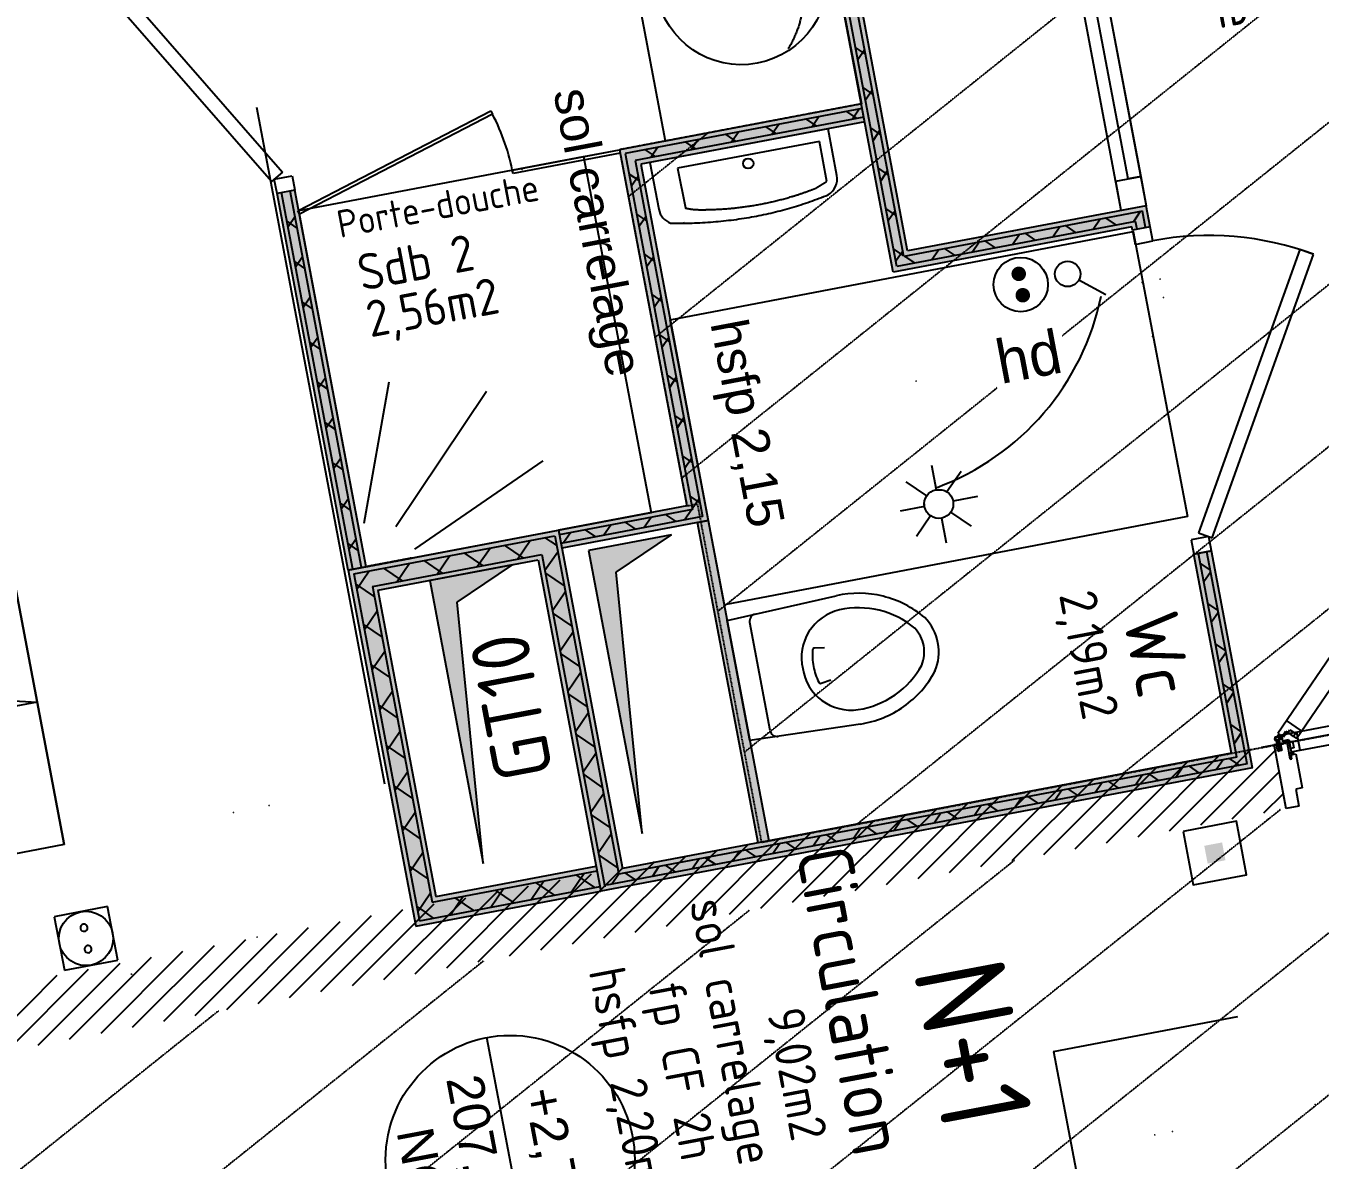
# Model space of a CAD drawing. Header units: centimetres. Extents: x 209280 to 319866, y -365283 to -277503.
# Drawn here: x 302836 to 306407, y -304371 to -301242 of the extents above; entities that cross this region are included whole.
import ezdxf

# ---------------------------------------------------------------- set-up
doc = ezdxf.new("R2010")
doc.units = ezdxf.units.CM
doc.linetypes.add('Style de ligne -1', pattern=[0.41664, 0.20828, -0.20836])
doc.layers.get('0').update_dxf_attribs({"color": 252})
for name, color, linetype, lineweight in [('0-PROJET-CLOISONS', 7, 'Continuous', 5), ('0-PROJET-DESSINS CRÉES', 7, 'Continuous', 9), ('0-PROJET-FAUX PLAFOND', 251, 'Style de ligne -1', 5), ('0-PROJET-Gaines', 7, 'Continuous', 13), ('0-PROJET-MENUISERIES INT', 7, 'Continuous', 5), ('0-PROJET-MUR BETON', 7, 'Continuous', 35), ('0-PROJET-NGF', 7, 'Continuous', 5), ('0-PROJET-SANITAIRES', 7, 'Continuous', 5), ('0-PROJET-TEXTE', 7, 'Continuous', 5), ('0-PROJET-TEXTE GAINES', 7, 'Continuous', 5), ('0-PROJET-TRAIT DE COUPE', 7, 'Continuous', 5), ('prlm-ELEC-CFO', 1, 'Continuous', 25)]:
    doc.layers.add(name, color=color, linetype=linetype, lineweight=lineweight)
doc.styles.add('Arial', font='arial.ttf')
doc.styles.add('Helvetica', font='arial.ttf')
doc.styles.add('prlm-elec-cfo', font='comic.ttf', dxfattribs={"height": 12})
doc.styles.get("Standard").update_dxf_attribs({"font": 'isocp.shx', "height": 100})

# ---------------------------------------------------------------- blocks, each defined once
blk = doc.blocks.new('xi.SA')
at = {"layer": 'prlm-ELEC-CFO', "color": 0}
blk.add_lwpolyline([(0.2, -1.28), (5.5, 5.28)], dxfattribs=at)
blk.add_circle((-2, -4), 3.5, dxfattribs=at)
blk = doc.blocks.new('xi.SPOT')
at = {"color": 0, "lineweight": 5}
blk.add_wipeout([(-4, 0), (-2.83, -2.83), (0, -4), (2.83, -2.83), (4, 0), (2.83, 2.83), (0, 4), (-2.83, 2.83)], dxfattribs=at).dxf.layer = 'prlm-ELEC-CFO'
at = {"layer": 'prlm-ELEC-CFO', "color": 0, "linetype": 'ByBlock', "lineweight": -2, "flags": 128}
for points in [[(0, 10.88), (0, 4)], [(-7.69, 7.69), (-2.83, 2.83)], [(7.69, 7.69), (2.83, 2.83)], [(-10.88, 0), (-4, 0)], [(4, 0), (10.88, 0)], [(-2.83, -2.83), (-7.69, -7.69)], [(2.83, -2.83), (7.69, -7.69)], [(0, -4), (0, -10.88)]]:
    blk.add_lwpolyline(points, dxfattribs=at)
at = {"layer": 'prlm-ELEC-CFO', "color": 0, "linetype": 'ByBlock', "lineweight": -2}
blk.add_circle((0, 0), 4, dxfattribs=at)
blk = doc.blocks.new('xi.PC')
at = {"color": 0, "lineweight": 5}
blk.add_wipeout([(-7.5, -7.5), (7.5, -7.5), (7.5, 7.5), (-7.5, 7.5)], dxfattribs=at).dxf.layer = 'prlm-ELEC-CFO'
at = {"layer": 'prlm-ELEC-CFO', "color": 0, "linetype": 'ByBlock', "lineweight": 5, "const_width": 2}
for points in [[(-4, 0, 1), (-2, 0, 1)], [(2, 0, 1), (4, 0, 1)]]:
    blk.add_lwpolyline(points, format="xyb", close=True, dxfattribs=at)
at = {"layer": 'prlm-ELEC-CFO', "color": 0, "linetype": 'ByBlock', "lineweight": -2}
blk.add_circle((0, 0), 7.5, dxfattribs=at)
blk = doc.blocks.new('xi.BSO')
at = {"layer": 'prlm-ELEC-CFO', "lineweight": 5}
blk.add_hatch(color=0, dxfattribs=at).paths.add_polyline_path([(-2.5, -2.5), (2.5, -2.5), (2.5, 2.5), (-2.5, 2.5)])
at = {"layer": 'prlm-ELEC-CFO', "color": 0, "flags": 128}
blk.add_lwpolyline([(-7.5, -7.5), (7.5, -7.5), (7.5, 7.5), (-7.5, 7.5)], close=True, dxfattribs=at)

msp = doc.modelspace()

# ---------------------------------------------------------------- hatches: boundary and pattern name
at = {"layer": '0-PROJET-DESSINS CRÉES', "lineweight": 25}
msp.add_hatch(color=256, dxfattribs=at).paths.add_polyline_path([(304856.561, -303495.899), (304689.097, -302611.616), (304718.573, -302606.034), (304886.037, -303490.317)])
at = {"layer": '0-PROJET-Gaines', "lineweight": 25}
for points in [[(304617.176, -302645.592), (304388.51, -302688.897), (304536.43, -303469.976), (304464.454, -302748.812)], [(304179.029, -302728.549), (303950.363, -302771.854), (304098.282, -303552.933), (304026.307, -302831.769)]]:
    msp.add_hatch(color=256, dxfattribs=at).paths.add_polyline_path(points)

# ---------------------------------------------------------------- linework, layer by layer
at = {"lineweight": 25}
for p, q in [((304205.432, -301637.864), (304205.422, -301637.815)), ((304205.432, -301637.864), (304205.441, -301637.913)), ((305451.074, -301828.346), (305451.065, -301828.297)), ((305558.779, -301807.949), (305558.788, -301807.999)), ((305568.082, -301857.076), (305568.073, -301857.027)), ((305460.378, -301877.473), (305460.387, -301877.522)), ((305916.436, -301949.7), (305916.485, -301949.691)), ((305965.59, -301940.391), (305965.541, -301940.4)), ((305975.197, -301991.122), (305975.246, -301991.112)), ((305944.623, -302098.537), (305944.573, -302098.546)), ((305292.71, -302221.995), (305292.661, -302222.004)), ((305292.71, -302221.995), (305292.759, -302221.986)), ((303705.731, -302368.36), (303705.682, -302368.369)), ((304619.114, -302349.56), (304619.065, -302349.569)), ((304619.114, -302349.56), (304619.163, -302349.55)), ((304668.474, -302340.212), (304668.425, -302340.221)), ((304668.474, -302340.212), (304668.523, -302340.203)), ((303656.602, -302377.664), (303656.652, -302377.655)), ((303666.21, -302428.395), (303666.161, -302428.404)), ((303733.917, -302517.197), (303733.966, -302517.188)), ((304390.897, -302617.2), (304390.888, -302617.151)), ((304498.601, -302596.803), (304498.611, -302596.853)), ((304507.905, -302645.93), (304507.896, -302645.881)), ((304400.201, -302666.327), (304400.21, -302666.376)), ((306124.851, -303050.22), (306124.802, -303050.229)), ((304827.931, -303295.829), (304827.882, -303295.838)), ((304827.931, -303295.829), (304827.98, -303295.819)), ((305735.051, -303327.867), (305735.042, -303327.818)), ((304444.714, -303368.402), (304444.763, -303368.393)), ((303507.365, -303392.943), (303507.356, -303392.894)), ((304375.936, -303381.427), (304375.887, -303381.436)), ((303409.259, -303411.523), (303409.268, -303411.572)), ((303855.41, -303427.453), (303855.459, -303427.444)), ((303924.188, -303414.428), (303924.139, -303414.438)), ((304385.544, -303432.157), (304385.593, -303432.148)), ((304454.321, -303419.132), (304454.272, -303419.142)), ((303933.795, -303465.159), (303933.844, -303465.15)), ((304567.36, -303549.002), (304567.351, -303548.953)), ((303474.49, -303755.969), (303474.481, -303755.92)), ((306393.029, -304217.318), (306392.98, -304217.327)), ((306393.029, -304217.318), (306393.078, -304217.308)), ((306000.015, -304291.746), (305999.966, -304291.755)), ((306000.015, -304291.746), (306000.064, -304291.737)), ((305950.888, -304301.05), (305950.937, -304301.04))]:
    msp.add_line(p, q, dxfattribs=at)
for centre in [(304205.432, -301637.864), (304205.432, -301637.864), (305451.074, -301828.346), (305558.779, -301807.949), (305568.082, -301857.076), (305460.378, -301877.473), (305916.436, -301949.7), (305965.59, -301940.391), (305975.197, -301991.122), (305944.623, -302098.537), (305292.71, -302221.995), (305292.71, -302221.995), (303705.731, -302368.36), (304619.114, -302349.56), (304619.114, -302349.56), (304668.474, -302340.212), (304668.474, -302340.212), (303656.602, -302377.664), (303666.21, -302428.395), (303733.917, -302517.197), (304390.897, -302617.2), (304498.601, -302596.803), (304507.905, -302645.93), (304400.201, -302666.327), (306124.851, -303050.22), (304827.931, -303295.829), (304827.931, -303295.829), (305735.051, -303327.867), (304444.714, -303368.402), (303507.365, -303392.943), (304375.936, -303381.427), (303409.259, -303411.523), (303855.41, -303427.453), (303924.188, -303414.428), (304385.544, -303432.157), (304454.321, -303419.132), (303933.795, -303465.159), (304567.36, -303549.002), (303474.49, -303755.969), (306393.029, -304217.318), (306393.029, -304217.318), (306000.015, -304291.746), (306000.015, -304291.746), (305950.888, -304301.05)]:
    msp.add_circle(centre, 0.025, dxfattribs=at)
at = {"layer": '0-PROJET-CLOISONS', "lineweight": 25}
for p, q in [((305141.283, -301457.326), (304474.073, -301583.682)), ((305143.701, -301470.099), (304489.265, -301594.036)), ((305143.701, -301470.099), (304489.265, -301594.036)), ((305135.49, -301471.654), (305116.375, -301499.701)), ((305148.167, -301493.68), (304517.311, -301613.151)), ((305148.167, -301493.68), (304517.311, -301613.151)), ((305150.586, -301506.453), (304532.503, -301623.505)), ((305150.586, -301506.453), (304532.503, -301623.505)), ((304989.304, -301499.339), (305017.351, -301518.454)), ((305024.329, -301492.706), (305005.214, -301520.753)), ((305100.466, -301478.287), (305128.512, -301497.402)), ((304766.982, -301541.442), (304795.028, -301560.557)), ((304802.006, -301534.809), (304782.891, -301562.856)), ((304878.143, -301520.39), (304906.19, -301539.506)), ((304913.168, -301513.758), (304894.053, -301541.804)), ((304579.684, -301576.912), (304560.569, -301604.959)), ((304655.82, -301562.494), (304683.867, -301581.609)), ((304690.845, -301555.861), (304671.73, -301583.907)), ((304544.659, -301583.545), (304572.706, -301602.66)), ((305916.911, -301753.358), (305258.612, -301878.026)), ((305916.911, -301753.358), (305258.612, -301878.026)), ((305927.265, -301738.166), (305268.966, -301862.834)), ((305910.848, -301754.506), (305891.733, -301782.553)), ((305887.442, -301796.596), (305229.143, -301921.264)), ((305887.442, -301796.596), (305229.143, -301921.264)), ((305897.796, -301781.405), (305239.497, -301906.072)), ((305897.796, -301781.405), (305239.497, -301906.072)), ((305688.526, -301796.609), (305669.411, -301824.656)), ((305704.994, -301793.49), (305733.041, -301812.606)), ((305799.687, -301775.558), (305780.572, -301803.604)), ((305816.156, -301772.439), (305844.202, -301791.554)), ((305577.365, -301817.661), (305558.249, -301845.707)), ((305593.833, -301814.542), (305621.88, -301833.657)), ((305355.042, -301859.764), (305335.927, -301887.81)), ((305371.51, -301856.645), (305399.557, -301875.76)), ((305466.203, -301838.712), (305447.088, -301866.759)), ((305482.672, -301835.594), (305510.718, -301854.709)), ((305260.349, -301877.697), (305288.396, -301896.812)), ((304660.143, -302566.211), (304305.515, -302633.37)), ((304675.335, -302576.565), (304307.934, -302646.143)), ((304675.335, -302576.565), (304307.934, -302646.143)), ((304672.515, -302577.099), (304653.4, -302605.146)), ((304703.381, -302595.68), (304312.399, -302669.724)), ((304703.381, -302595.68), (304312.399, -302669.724)), ((304718.573, -302606.034), (304314.818, -302682.497)), ((304718.573, -302606.034), (304314.818, -302682.497)), ((304490.484, -302611.572), (304518.531, -302630.687)), ((304561.354, -302598.151), (304542.238, -302626.197)), ((304601.646, -302590.52), (304629.692, -302609.635)), ((303725.815, -302743.134), (304305.511, -302633.352)), ((303725.815, -302743.134), (304305.511, -302633.352)), ((303741.007, -302753.488), (304295.157, -302648.544)), ((303741.007, -302753.488), (304295.157, -302648.544)), ((304284.207, -302664.61), (304268.14, -302653.66)), ((304295.157, -302648.544), (304471.234, -303578.304)), ((304295.157, -302648.544), (304471.234, -303578.304)), ((304305.511, -302633.352), (304482.279, -303566.761)), ((304305.511, -302633.352), (304482.279, -303566.761)), ((304305.515, -302633.37), (304314.818, -302682.497)), ((304339.031, -302640.254), (304319.916, -302668.3)), ((304379.323, -302632.623), (304407.37, -302651.738)), ((304450.192, -302619.202), (304431.077, -302647.249)), ((304081.679, -302733.754), (304116.723, -302682.336)), ((304208.398, -302709.756), (304156.979, -302674.712)), ((304192.84, -302712.703), (304227.884, -302661.284)), ((304284.207, -302664.61), (304300.274, -302675.561)), ((303792.425, -302788.533), (304260.113, -302699.963)), ((303792.425, -302788.533), (304260.113, -302699.963)), ((303807.617, -302798.887), (304249.759, -302715.155)), ((303859.356, -302775.857), (303894.4, -302724.439)), ((303986.075, -302751.859), (303934.657, -302716.815)), ((303970.517, -302754.806), (304005.562, -302703.387)), ((304097.237, -302730.808), (304045.818, -302695.763)), ((304249.759, -302715.155), (304422.805, -303628.913)), ((304260.113, -302699.963), (304433.85, -303617.371)), ((304260.113, -302699.963), (304433.85, -303617.371)), ((304268.424, -302743.851), (304303.469, -302692.432)), ((303725.815, -302743.134), (303911.886, -303725.67)), ((303741.007, -302753.488), (303922.24, -303710.478)), ((303741.007, -302753.488), (303922.24, -303710.478)), ((303766.122, -302770.606), (303783.239, -302745.49)), ((303874.914, -302772.911), (303823.495, -302737.867)), ((304269.906, -302751.678), (304321.325, -302786.722)), ((303746.437, -302782.161), (303797.855, -302817.205)), ((303749.005, -302795.721), (303766.122, -302770.606)), ((303792.425, -302788.533), (303957.285, -303659.06)), ((303792.425, -302788.533), (303957.285, -303659.06)), ((303807.617, -302798.887), (303967.639, -303643.868)), ((303807.617, -302798.887), (303967.639, -303643.868)), ((304289.476, -302855.012), (304324.52, -302803.594)), ((303770.056, -302906.882), (303805.101, -302855.463)), ((304290.958, -302862.839), (304342.377, -302897.883)), ((303767.488, -302893.322), (303818.907, -302928.366)), ((304310.527, -302966.174), (304345.572, -302914.755)), ((303791.108, -303018.043), (303826.152, -302966.625)), ((304312.01, -302974), (304363.428, -303009.045)), ((303788.54, -303004.483), (303839.958, -303039.528)), ((304331.579, -303077.335), (304366.623, -303025.916)), ((303812.159, -303129.205), (303847.204, -303077.786)), ((303809.591, -303115.645), (303861.01, -303150.689)), ((304333.061, -303085.161), (304384.48, -303120.206)), ((304352.631, -303188.496), (304387.675, -303137.077)), ((303833.211, -303240.366), (303868.255, -303188.947)), ((304354.113, -303196.323), (304405.532, -303231.367)), ((303830.643, -303226.806), (303882.062, -303261.85)), ((304373.682, -303299.657), (304408.727, -303248.239)), ((306177.608, -303258.933), (304466.816, -303582.921)), ((306177.608, -303258.933), (304466.816, -303582.921)), ((306162.416, -303248.579), (304482.279, -303566.761)), ((306220.846, -303288.403), (304422.805, -303628.913)), ((306220.846, -303288.403), (304422.805, -303628.913)), ((306205.655, -303278.049), (304438.268, -303612.754)), ((306205.655, -303278.049), (304438.268, -303612.754)), ((306027.952, -303287.275), (306008.837, -303315.322)), ((306045.285, -303283.993), (306073.332, -303303.108)), ((306139.114, -303266.223), (306119.998, -303294.27)), ((306156.447, -303262.941), (306184.493, -303282.056)), ((303854.262, -303351.527), (303889.307, -303300.108)), ((304375.164, -303307.484), (304426.583, -303342.528)), ((305805.63, -303329.378), (305786.515, -303357.425)), ((305822.963, -303326.096), (305851.009, -303345.211)), ((305916.791, -303308.327), (305897.676, -303336.373)), ((305934.124, -303305.044), (305962.171, -303324.159)), ((303851.694, -303337.967), (303903.113, -303373.012)), ((304394.734, -303410.819), (304429.778, -303359.4)), ((305600.64, -303368.199), (305628.687, -303387.314)), ((305694.468, -303350.43), (305675.353, -303378.476)), ((305711.802, -303347.147), (305739.848, -303366.262)), ((305472.146, -303392.533), (305453.031, -303420.579)), ((305489.479, -303389.25), (305517.526, -303408.366)), ((305583.307, -303371.481), (305564.192, -303399.528)), ((303875.314, -303462.689), (303910.358, -303411.27)), ((304396.216, -303418.645), (304447.635, -303453.69)), ((305249.823, -303434.636), (305230.708, -303462.683)), ((305267.156, -303431.354), (305295.203, -303450.469)), ((305360.985, -303413.584), (305341.869, -303441.631)), ((305378.318, -303410.302), (305406.364, -303429.417)), ((303872.746, -303449.128), (303924.165, -303484.173)), ((304415.785, -303521.98), (304450.83, -303470.561)), ((305044.834, -303473.457), (305072.88, -303492.572)), ((305138.662, -303455.688), (305119.547, -303483.734)), ((305155.995, -303452.405), (305184.042, -303471.52)), ((304916.339, -303497.791), (304897.224, -303525.837)), ((304933.673, -303494.508), (304961.719, -303513.623)), ((305027.501, -303476.739), (305008.386, -303504.786)), ((303896.366, -303573.85), (303931.41, -303522.431)), ((304417.267, -303529.807), (304468.686, -303564.851)), ((304694.017, -303539.894), (304674.902, -303567.94)), ((304711.35, -303536.611), (304739.397, -303555.727)), ((304805.178, -303518.842), (304786.063, -303546.889)), ((304822.511, -303515.56), (304850.558, -303534.675)), ((303893.798, -303560.29), (303945.216, -303595.334)), ((303957.285, -303659.06), (304412.199, -303572.909)), ((303957.285, -303659.06), (304412.199, -303572.909)), ((303967.639, -303643.868), (304409.78, -303560.136)), ((303967.639, -303643.868), (304409.78, -303560.136)), ((304341.418, -303631.095), (304376.462, -303579.676)), ((304471.694, -303581.997), (304452.579, -303610.044)), ((304489.027, -303578.715), (304517.074, -303597.83)), ((304582.856, -303560.945), (304563.74, -303588.992)), ((304600.189, -303557.663), (304628.235, -303576.778)), ((303922.24, -303710.478), (304420.386, -303616.14)), ((303922.24, -303710.478), (304420.386, -303616.14)), ((304230.257, -303652.147), (304265.301, -303600.728)), ((304294.751, -303639.933), (304243.333, -303604.888)), ((304405.913, -303618.881), (304354.494, -303583.837)), ((303911.886, -303725.67), (304422.805, -303628.913)), ((303917.417, -303685.011), (303952.462, -303633.592)), ((304007.934, -303694.25), (304042.978, -303642.831)), ((304072.429, -303682.036), (304021.01, -303646.991)), ((304119.095, -303673.198), (304154.14, -303621.78)), ((304183.59, -303660.984), (304132.171, -303625.94)), ((303914.849, -303671.451), (303938.058, -303687.269)), ((303961.268, -303703.088), (303938.058, -303687.269))]:
    msp.add_line(p, q, dxfattribs=at)
for points in [[(305141.283, -301457.326), (305150.586, -301506.453), (304474.073, -301583.682), (304532.503, -301623.505)], [(305927.265, -301738.166), (305887.442, -301796.596), (305268.966, -301862.834), (305229.143, -301921.264)], [(304660.143, -302566.211), (304718.573, -302606.034), (304305.515, -302633.37), (304314.818, -302682.497)], [(303807.617, -302798.887), (303725.815, -302743.134), (304249.759, -302715.155), (304305.511, -302633.352)], [(304249.759, -302715.155), (304305.511, -302633.352), (304422.805, -303628.913), (304482.279, -303566.761)], [(303725.815, -302743.134), (303807.617, -302798.887), (303911.886, -303725.67), (303967.639, -303643.868)], [(306162.416, -303248.579), (306220.846, -303288.403), (304482.279, -303566.761), (304422.805, -303628.913)], [(303911.886, -303725.67), (303967.639, -303643.868), (304422.805, -303628.913), (304409.78, -303560.136)]]:
    msp.add_solid(points, dxfattribs=at)
at = {"layer": '0-PROJET-DESSINS CRÉES', "lineweight": 25}
for p, q in [((305652.751, -300288.469), (305927.292, -301738.161)), ((305858.514, -301751.186), (305583.974, -300301.494)), ((305229.143, -301921.264), (304945.298, -300422.445)), ((305168.58, -301601.471), (304945.298, -300422.445)), ((305239.497, -301906.072), (304958.071, -300420.026)), ((305239.497, -301906.072), (304958.071, -300420.026)), ((305258.612, -301878.026), (304981.652, -300415.561)), ((305258.612, -301878.026), (304981.652, -300415.561)), ((305268.966, -301862.834), (304994.425, -300413.142)), ((305877.62, -301663.974), (305755.633, -301019.827)), ((305790.022, -301013.315), (305912.009, -301657.462)), ((305153.007, -301320.387), (305124.96, -301301.271)), ((305150.578, -301307.561), (305131.463, -301335.607)), ((305174.058, -301431.548), (305146.012, -301412.433)), ((305171.629, -301418.722), (305152.514, -301446.769)), ((303472.289, -301466.35), (303825.825, -303333.169)), ((303586.142, -301752.262), (304119.083, -301476.63)), ((304123.677, -301485.512), (303590.735, -301761.145)), ((304119.083, -301476.63), (304123.677, -301485.512)), ((305195.11, -301542.709), (305167.063, -301523.594)), ((305192.681, -301529.883), (305173.566, -301557.93)), ((303588.872, -301751.294), (304374.901, -301602.437)), ((304178.397, -301639.676), (304474.073, -301583.682)), ((304475.934, -301593.507), (304180.257, -301649.502)), ((304374.901, -301602.437), (304560.972, -302584.973)), ((304375.819, -301602.289), (304474.073, -301583.682)), ((304474.073, -301583.682), (304660.143, -302566.211)), ((304474.073, -301583.682), (304475.934, -301593.507)), ((304489.265, -301594.036), (304675.335, -302576.565)), ((304489.265, -301594.036), (304675.335, -302576.565)), ((304517.311, -301613.151), (304703.381, -302595.68)), ((304517.311, -301613.151), (304703.381, -302595.68)), ((302588.007, -301633.814), (302941.542, -303500.633)), ((302941.542, -303500.633), (302588.007, -301633.814)), ((304180.257, -301649.502), (304178.397, -301639.676)), ((304499.826, -301649.803), (304527.872, -301668.918)), ((304532.503, -301623.505), (304718.573, -302606.034)), ((304532.503, -301623.505), (304718.573, -302606.034)), ((305229.143, -301921.264), (305177.884, -301650.598)), ((305216.161, -301653.87), (305188.115, -301634.755)), ((305213.733, -301641.045), (305194.617, -301669.091)), ((304506.388, -301684.455), (304525.503, -301656.408)), ((305843.232, -301670.487), (305912.009, -301657.462)), ((305858.514, -301751.186), (305843.232, -301670.487)), ((305912.009, -301657.462), (305877.62, -301663.974)), ((305912.009, -301657.462), (305927.292, -301738.161)), ((303578.221, -301695.066), (303529.095, -301704.369)), ((303725.816, -302743.134), (303529.095, -301704.369)), ((303725.816, -302743.134), (303529.095, -301704.369)), ((303738.589, -302740.715), (303541.868, -301701.95)), ((303738.589, -302740.715), (303541.868, -301701.95)), ((303762.17, -302736.249), (303565.448, -301697.484)), ((303762.17, -302736.249), (303565.448, -301697.484)), ((303774.943, -302733.83), (303578.221, -301695.066)), ((303590.735, -301761.145), (303586.142, -301752.262)), ((303774.943, -302733.83), (303588.872, -301751.294)), ((304520.877, -301760.964), (304548.924, -301780.079)), ((305237.213, -301765.032), (305209.166, -301745.917)), ((305234.784, -301752.206), (305215.669, -301780.253)), ((305927.292, -301738.161), (305858.514, -301751.186)), ((305927.292, -301738.161), (305858.514, -301751.186)), ((305925.455, -301798.473), (305916.911, -301753.358)), ((305925.455, -301798.473), (305916.911, -301753.358)), ((305938.228, -301796.054), (305927.265, -301738.166)), ((303584.855, -301799.96), (303556.809, -301780.844)), ((303578.781, -301767.885), (303559.666, -301795.931)), ((304527.44, -301795.616), (304546.555, -301767.57)), ((305889.101, -301805.358), (305887.442, -301796.596)), ((305889.101, -301805.358), (305887.442, -301796.596)), ((305938.228, -301796.054), (305889.101, -301805.358)), ((305901.874, -301802.939), (305897.796, -301781.405)), ((305901.874, -301802.939), (305897.796, -301781.405)), ((304613.837, -302052.981), (305890.845, -301809.569)), ((305890.845, -301809.569), (306040.637, -302595.42)), ((305258.265, -301876.193), (305230.218, -301857.078)), ((305255.836, -301863.367), (305236.721, -301891.414)), ((303605.907, -301911.121), (303577.86, -301892.006)), ((303599.833, -301879.046), (303580.717, -301907.092)), ((304541.929, -301872.125), (304569.976, -301891.24)), ((304548.491, -301906.777), (304567.606, -301878.731)), ((303626.959, -302022.282), (303598.912, -302003.167)), ((303620.884, -301990.207), (303601.769, -302018.254)), ((304562.981, -301983.286), (304591.027, -302002.402)), ((304569.543, -302017.939), (304588.658, -301989.892)), ((304763.629, -302838.832), (304613.837, -302052.981)), ((303648.01, -302133.443), (303619.964, -302114.328)), ((303641.936, -302101.368), (303622.821, -302129.415)), ((304584.032, -302094.448), (304612.079, -302113.563)), ((304590.594, -302129.1), (304609.71, -302101.053)), ((303669.062, -302244.605), (303641.016, -302225.49)), ((303662.988, -302212.53), (303643.873, -302240.576)), ((303769.672, -302613.909), (303838.703, -302224.159)), ((304605.084, -302205.609), (304633.13, -302224.724)), ((304611.646, -302240.261), (304630.761, -302212.215)), ((303857.232, -302622.706), (304106.908, -302249.499)), ((303684.04, -302323.691), (303664.924, -302351.737)), ((304626.135, -302316.77), (304654.182, -302335.885)), ((304632.698, -302351.423), (304651.813, -302323.376)), ((303690.114, -302355.766), (303662.067, -302336.651)), ((303705.091, -302434.852), (303685.976, -302462.899)), ((304647.187, -302427.932), (304675.233, -302447.047)), ((304653.749, -302462.584), (304672.864, -302434.537)), ((303711.166, -302466.927), (303683.119, -302447.812)), ((303908.887, -302685.172), (304263.533, -302441.626)), ((303726.143, -302546.013), (303707.028, -302574.06)), ((304668.238, -302539.093), (304696.285, -302558.208)), ((304674.801, -302573.745), (304693.916, -302545.699)), ((303732.217, -302578.088), (303704.171, -302558.973)), ((304560.972, -302584.973), (303774.943, -302733.83)), ((304689.097, -302611.616), (304718.573, -302606.034)), ((304856.561, -303495.899), (304689.097, -302611.616)), ((304718.573, -302606.034), (304886.037, -303490.317)), ((306040.637, -302595.42), (304763.629, -302838.832)), ((303753.269, -302689.25), (303725.223, -302670.135)), ((303747.195, -302657.175), (303728.08, -302685.221)), ((306107.552, -302690.162), (306058.426, -302699.466)), ((306162.416, -303248.579), (306058.426, -302699.466)), ((306162.416, -303248.579), (306058.426, -302699.466)), ((306177.608, -303258.933), (306071.199, -302697.047)), ((306177.608, -303258.933), (306071.199, -302697.047)), ((306104.404, -302743.403), (306076.358, -302724.288)), ((306205.655, -303278.049), (306094.779, -302692.581)), ((306205.655, -303278.049), (306094.779, -302692.581)), ((306220.846, -303288.403), (306107.552, -302690.162)), ((303774.943, -302733.83), (303725.816, -302743.134)), ((306105.227, -302747.747), (306086.112, -302775.794)), ((306125.456, -302854.565), (306097.409, -302835.45)), ((306126.278, -302858.909), (306107.163, -302886.955)), ((306146.507, -302965.726), (306118.461, -302946.611)), ((306147.33, -302970.07), (306128.215, -302998.116)), ((307423.971, -303008.159), (306245.194, -303232.847)), ((301427.097, -303027.709), (302867.094, -303107.512)), ((306167.559, -303076.887), (306139.512, -303057.772)), ((306168.382, -303081.231), (306149.266, -303109.278)), ((302867.094, -303107.512), (301491.543, -303368.012)), ((306188.61, -303188.049), (306160.564, -303168.933)), ((306189.433, -303192.392), (306170.318, -303220.439)), ((302941.542, -303500.633), (301565.992, -303761.133)), ((304886.037, -303490.317), (304856.561, -303495.899))]:
    msp.add_line(p, q, dxfattribs=at)
msp.add_arc((303590.735, -301761.145), 600, 10.723601, 27.347618, dxfattribs=at)
for points in [[(305268.966, -301862.834), (305229.143, -301921.264), (304994.425, -300413.142), (304945.298, -300422.445)], [(304474.073, -301583.682), (304532.503, -301623.505), (304660.143, -302566.211), (304718.573, -302606.034)], [(303774.943, -302733.83), (303725.816, -302743.134), (303578.221, -301695.066), (303529.095, -301704.369)], [(305938.228, -301796.054), (305889.101, -301805.358), (305927.265, -301738.166), (305887.442, -301796.596)], [(306220.846, -303288.403), (306162.416, -303248.579), (306107.552, -302690.162), (306058.426, -302699.466)]]:
    msp.add_solid(points, dxfattribs=at)
at = {"layer": '0-PROJET-FAUX PLAFOND', "lineweight": 25}
for p, q in [((306990.365, -300166.715), (304572.103, -302101.325)), ((304935.994, -300373.318), (305141.282, -301457.326)), ((307063.904, -300555.032), (304645.642, -302489.642)), ((307137.443, -300943.35), (304744.893, -302857.391)), ((307210.982, -301331.667), (304818.421, -303245.717)), ((305141.282, -301457.326), (304474.073, -301583.682)), ((304717.954, -301537.496), (304498.564, -301713.007)), ((304474.073, -301583.682), (304660.135, -302566.17)), ((307284.521, -301719.985), (305129.19, -303444.25)), ((307358.06, -302108.302), (305861.475, -303305.571)), ((304660.135, -302566.17), (304688.727, -302560.753)), ((304688.727, -302560.753), (304865.468, -303494.194)), ((303903.233, -302709.553), (303775.86, -302733.675)), ((303775.862, -302733.682), (303903.233, -302709.553)), ((303775.86, -302733.675), (303775.862, -302733.682)), ((303783.466, -302732.235), (303783.455, -302732.244)), ((304865.468, -303494.194), (307670.903, -302962.904)), ((307028.707, -303266.083), (304961.767, -304919.635)), ((307550.689, -303295.645), (305694.071, -304780.94)), ((306296.407, -303404.774), (304229.464, -305058.329)), ((305564.107, -303543.466), (303497.16, -305197.023)), ((304831.807, -303682.157), (302764.857, -305335.717)), ((304099.507, -303820.849), (302032.553, -305474.412)), ((303367.206, -303959.54), (301300.25, -305613.106))]:
    msp.add_line(p, q, dxfattribs=at)
at = {"layer": '0-PROJET-Gaines', "lineweight": 25}
for p, q in [((304617.176, -302645.592), (304388.51, -302688.897)), ((304464.454, -302748.812), (304617.176, -302645.592)), ((304388.51, -302688.897), (304536.43, -303469.976)), ((304179.029, -302728.549), (303950.363, -302771.854)), ((304026.307, -302831.769), (304179.029, -302728.549)), ((304536.43, -303469.976), (304464.454, -302748.812)), ((303950.363, -302771.854), (304098.282, -303552.933)), ((304098.282, -303552.933), (304026.307, -302831.769))]:
    msp.add_line(p, q, dxfattribs=at)
at = {"layer": '0-PROJET-MENUISERIES INT', "lineweight": 25}
for p, q in [((303514.103, -301671.649), (302968.305, -301046.346)), ((302998.44, -301020.042), (303544.238, -301645.345)), ((303544.238, -301645.345), (303514.103, -301671.649)), ((303521.641, -301665.07), (303570.778, -301655.764)), ((303529.083, -301704.371), (303521.641, -301665.07)), ((303570.778, -301655.764), (303578.221, -301695.066)), ((303578.221, -301695.066), (303529.083, -301704.371)), ((305938.239, -301796.052), (305889.101, -301805.358)), ((305945.681, -301835.353), (305938.239, -301796.052)), ((305889.101, -301805.358), (305896.544, -301844.659)), ((305896.544, -301844.659), (305945.681, -301835.353)), ((306351.241, -301859.19), (306071.876, -302640.763)), ((306388.907, -301872.654), (306351.241, -301859.19)), ((306109.542, -302654.226), (306388.907, -301872.654)), ((306828.88, -302403.839), (306290.319, -303194.04)), ((306341.66, -303207.491), (306860.172, -302446.707)), ((306100.121, -302650.858), (306050.983, -302660.164)), ((306071.876, -302640.763), (306109.542, -302654.226)), ((306107.564, -302690.16), (306100.121, -302650.858)), ((306050.983, -302660.164), (306058.426, -302699.466)), ((306058.426, -302699.466), (306107.564, -302690.16)), ((307239.679, -303021.123), (306300.102, -303199.059)), ((306326.895, -303244.874), (307231.494, -303073.562)), ((306302.714, -303202.488), (306312.738, -303187.779)), ((306312.738, -303187.779), (306341.66, -303207.491)), ((306355.965, -303186.502), (306314.648, -303158.343)), ((306318.394, -303191.634), (306323.688, -303183.867)), ((306323.688, -303183.867), (306339.058, -303194.342)), ((306279.924, -303224.171), (306314.938, -303217.54)), ((306313.417, -303401.027), (306279.924, -303224.171)), ((306284.737, -303223.259), (306304.584, -303219.501)), ((306285.422, -303226.877), (306284.737, -303223.259)), ((306305.269, -303223.118), (306285.422, -303226.877)), ((306288.077, -303222.627), (306286.586, -303214.753)), ((306286.797, -303226.616), (306292.408, -303225.554)), ((306295.369, -303221.246), (306288.077, -303222.627)), ((306289.355, -303201.473), (306293.119, -303195.949)), ((306290.319, -303194.04), (306302.714, -303202.488)), ((306292.408, -303225.554), (306290.771, -303216.907)), ((306292.408, -303225.554), (306298.019, -303224.491)), ((306295.553, -303242.158), (306292.408, -303225.554)), ((306292.408, -303225.554), (306295.553, -303242.158)), ((306293.119, -303195.949), (306299.252, -303200.129)), ((306293.878, -303213.372), (306295.369, -303221.246)), ((306294.165, -303203.633), (306300.733, -303202.389)), ((306299.252, -303200.129), (306295.487, -303205.653)), ((306302.113, -303209.681), (306295.545, -303210.925)), ((306298.019, -303224.491), (306301.164, -303241.096)), ((306300.102, -303199.059), (306302.893, -303213.797)), ((306300.733, -303202.389), (306302.113, -303209.681)), ((306302.893, -303213.797), (306320.382, -303210.485)), ((306303.669, -303214.668), (306311.564, -303213.173)), ((306304.19, -303217.419), (306303.669, -303214.668)), ((306303.878, -303202.555), (306308.403, -303195.915)), ((306306.192, -303204.132), (306303.878, -303202.555)), ((306312.639, -303215.819), (306304.19, -303217.419)), ((306304.584, -303219.501), (306305.269, -303223.118)), ((306311.035, -303197.026), (306306.192, -303204.132)), ((306308.403, -303195.915), (306315.023, -303192.241)), ((306315.789, -303193.247), (306311.035, -303197.026)), ((306311.564, -303213.173), (306318.843, -303215.255)), ((306318.673, -303216.508), (306312.639, -303215.819)), ((306314.938, -303217.54), (306323.885, -303264.782)), ((306315.023, -303192.241), (306315.809, -303193.231)), ((306333.764, -303202.109), (306318.394, -303191.634)), ((306318.843, -303215.255), (306318.699, -303216.511)), ((306320.382, -303210.485), (306326.895, -303244.874)), ((306321.656, -303217.21), (306330.892, -303215.461)), ((306325.117, -303235.485), (306321.656, -303217.21)), ((306330.892, -303215.461), (306334.352, -303233.736)), ((306339.058, -303194.342), (306333.764, -303202.109)), ((306351.851, -303240.148), (306342.547, -303191.021)), ((306289.942, -303243.221), (306286.797, -303226.616)), ((306295.553, -303242.158), (306289.942, -303243.221)), ((306301.164, -303241.096), (306295.553, -303242.158)), ((306321.656, -303248.919), (306322.771, -303247.283)), ((306324.447, -303263.658), (306321.656, -303248.919)), ((306322.771, -303247.283), (306329.452, -303246.018)), ((306334.352, -303233.736), (306325.117, -303235.485)), ((306334.603, -303250.539), (306325.544, -303252.254)), ((306325.544, -303252.254), (306327.591, -303263.062)), ((306326.698, -303252.97), (306339.509, -303250.544)), ((306328.76, -303263.859), (306326.698, -303252.97)), ((306329.452, -303246.018), (306334.383, -303249.379)), ((306334.383, -303249.379), (306334.603, -303250.539)), ((306339.509, -303250.544), (306357.186, -303343.885)), ((306323.885, -303264.782), (306328.76, -303263.859)), ((306327.591, -303263.062), (306324.447, -303263.658)), ((306357.186, -303343.885), (306339.5, -303347.235)), ((306339.5, -303347.235), (306348.431, -303394.396)), ((306348.431, -303394.396), (306313.417, -303401.027))]:
    msp.add_line(p, q, dxfattribs=at)
for radius in [6.889, 4.289]:
    msp.add_circle((306289.152, -303208.359), radius, dxfattribs=at)
for centre, radius, start, end in [((306100.121, -302650.858), 830.542, 69.640479, 100.723601), ((306289.152, -303208.359), 6.889, 248.133944, 280.723601), ((306289.152, -303208.359), 6.889, 55.723601, 88.313259), ((306289.152, -303208.359), 6.889, 280.723601, 313.313259), ((306289.152, -303208.359), 6.889, 23.133944, 55.723601), ((306289.152, -303208.359), 6.889, 10.723601, 43.313259), ((306289.152, -303208.359), 6.889, 338.133944, 10.723601)]:
    msp.add_arc(centre, radius, start, end, dxfattribs=at)
at = {"layer": '0-PROJET-MUR BETON', "lineweight": 25}
for p, q in [((306313.51, -303401.519), (306280.017, -303224.662)), ((305904.504, -303478.976), (306130.502, -303252.977)), ((305991.2, -303462.557), (306217.199, -303236.558)), ((306077.897, -303446.139), (306283.099, -303240.937)), ((305731.11, -303511.813), (305957.109, -303285.814)), ((305817.807, -303495.394), (306043.806, -303269.395)), ((305557.717, -303544.65), (305783.716, -303318.651)), ((305644.414, -303528.231), (305870.412, -303302.232)), ((306164.594, -303429.72), (306294.289, -303300.025)), ((305297.627, -303593.905), (305523.626, -303367.906)), ((305384.324, -303577.487), (305610.322, -303351.488)), ((305471.02, -303561.068), (305697.019, -303335.069)), ((306251.291, -303413.302), (306305.479, -303359.113)), ((305124.234, -303626.742), (305350.232, -303400.743)), ((305210.93, -303610.324), (305436.929, -303384.325)), ((304950.84, -303659.579), (305176.839, -303433.58)), ((305037.537, -303643.161), (305263.536, -303417.162)), ((304777.447, -303692.416), (305003.446, -303466.417)), ((304864.144, -303675.998), (305090.142, -303449.999)), ((304604.054, -303725.253), (304830.052, -303499.254)), ((304690.75, -303708.835), (304916.749, -303482.836)), ((304430.66, -303758.09), (304656.659, -303532.091)), ((304517.357, -303741.671), (304743.356, -303515.673)), ((304170.57, -303807.345), (304396.569, -303581.347)), ((304257.267, -303790.927), (304483.266, -303564.928)), ((304343.964, -303774.508), (304569.962, -303548.51)), ((303997.177, -303840.182), (304223.175, -303614.184)), ((304083.874, -303823.764), (304309.872, -303597.765)), ((303823.784, -303873.019), (304049.782, -303647.021)), ((303910.48, -303856.601), (304136.479, -303630.602)), ((303650.39, -303905.856), (303876.389, -303679.858)), ((303737.087, -303889.438), (303963.085, -303663.439)), ((303476.997, -303938.693), (303702.995, -303712.695)), ((303563.693, -303922.275), (303789.692, -303696.276)), ((303303.603, -303971.53), (303529.602, -303745.532)), ((303390.3, -303955.112), (303616.299, -303729.113)), ((303043.513, -304020.786), (303269.512, -303794.787)), ((303130.21, -304004.367), (303356.209, -303778.369)), ((303216.907, -303987.949), (303442.905, -303761.95)), ((302870.12, -304053.623), (303096.119, -303827.624)), ((302956.817, -304037.204), (303182.815, -303811.206)), ((302696.727, -304086.46), (302922.725, -303860.461)), ((302783.423, -304070.041), (303009.422, -303844.043)), ((303126.353, -303858.822), (303128.785, -303856.39))]:
    msp.add_line(p, q, dxfattribs=at)
at = {"layer": '0-PROJET-NGF', "lineweight": 25}
msp.add_line((304236.256, -304707.994), (304108.363, -304032.664), dxfattribs=at)
msp.add_circle((304172.31, -304370.329), 343.667, dxfattribs=at)
at = {"layer": '0-PROJET-SANITAIRES', "lineweight": 25}
for p, q in [((304992.425, -300671.297), (305141.282, -301457.326)), ((304600.887, -301559.666), (304452.03, -300773.637)), ((305141.282, -301457.326), (304600.887, -301559.666)), ((305049.286, -301525.637), (304558.018, -301618.673)), ((305073.72, -301654.659), (305049.286, -301525.637)), ((305025.392, -301560.695), (304634.343, -301634.752)), ((305046.306, -301671.13), (305025.392, -301560.695)), ((304558.018, -301618.673), (304582.452, -301747.695)), ((304634.343, -301634.752), (304655.658, -301744.093)), ((304770.979, -302882.534), (305071.802, -302814.093)), ((304848.319, -302864.971), (304848.361, -302864.962)), ((305190.601, -302854.132), (305190.669, -302854.148)), ((304833.566, -303213.773), (304770.979, -302882.534)), ((304833.11, -302888.197), (304833.103, -302888.16)), ((304889.366, -303185.929), (304833.11, -302888.197)), ((305008.352, -302959.806), (305008.339, -302959.819)), ((305008.365, -302959.793), (305008.352, -302959.806)), ((305039.875, -302957.514), (305011.643, -302958.37)), ((305009.004, -303009.038), (305009.023, -303009.139)), ((304979.545, -303014.709), (304979.513, -303014.569)), ((304979.545, -303014.709), (304979.545, -303014.709)), ((305029.968, -303055.354), (305056.584, -303045.949)), ((305344.174, -303022.474), (305344.14, -303022.554)), ((305026.332, -303055.287), (305026.399, -303055.316)), ((305029.933, -303055.367), (305029.968, -303055.354)), ((305234.795, -303087.1), (305234.64, -303087.208)), ((305138.641, -303167.833), (304833.566, -303213.773)), ((304897.45, -303198.548), (304897.341, -303198.469)), ((304912.044, -303201.998), (304912.001, -303202.005))]:
    msp.add_line(p, q, dxfattribs=at)
msp.add_circle((304829.309, -301621.643), 14.142, dxfattribs=at)
for centre, radius, start, end in [((305023.698, -301664.132), 50.912, 300.55734, 10.723605), ((305023.698, -301664.132), 50.912, 278.413732, 283.540806), ((304632.475, -301738.221), 50.912, 190.723605, 249.945933), ((304632.475, -301738.221), 50.912, 289.3614, 294.393344), ((305133.654, -303088.84), 281.623, 76.144759, 102.687181), ((305133.607, -303089.105), 281.892, 49.649004, 76.148472), ((304852.76, -302884.485), 20.013, 102.820928, 146.704917), ((305111.29, -302984.93), 135.214, 103.066653, 147.883291), ((305133.696, -303089.555), 242.203, 76.411563, 102.634108), ((305134.222, -303088.348), 240.906, 50.089281, 76.448961), ((304852.714, -302884.455), 19.957, 146.704917, 190.699831), ((305218.515, -302969.557), 96.402, 10.700267, 43.202815), ((305218.534, -302969.545), 136.381, 10.696743, 44.310161), ((305111.31, -302984.741), 135.13, 147.955551, 192.752565), ((305172.449, -302978.155), 166.337, 174.754435, 190.699831), ((305011.599, -302963.352), 4.808, 132.705215, 175.17572), ((305011.788, -302963.192), 4.824, 91.727205, 135.208354), ((305218.515, -302969.555), 96.402, 338.196848, 10.699396), ((305218.836, -302969.495), 136.074, 337.08693, 10.699831), ((305172.481, -302978.256), 166.35, 190.699191, 206.644611), ((305095.8, -302888.913), 242.069, 305.04312, 331.245844), ((305113.175, -302994.422), 135.161, 188.632646, 233.43647), ((305096.884, -302890.07), 280.513, 305.184862, 331.816989), ((305028.405, -303050.587), 5.137, 206.223942, 246.191308), ((305028.233, -303050.612), 5.049, 248.694448, 289.672458), ((305113.055, -302994.267), 135.214, 233.516372, 278.33301), ((305096.312, -302889.563), 241.243, 278.663633, 304.987697), ((305095.416, -302888.591), 282.568, 278.799047, 305.255237), ((304909.067, -303182.207), 20.049, 190.699831, 234.205498), ((304909.016, -303182.215), 20.013, 234.694745, 278.578735)]:
    msp.add_arc(centre, radius, start, end, dxfattribs=at)
msp.add_ellipse((304810.004, -301111.628), major_axis=(233.387, 44.011), ratio=1, dxfattribs=at)
for points in [[(304860.133, -300883.691), (304934.032, -300935.596), (304963.923, -301088.709), (304987.957, -301221.556), (304939.705, -301305.654)], [(304948.557, -301713.05), (304965.851, -301707.856), (304999.991, -301695.965), (305016.809, -301689.276)], [(305016.809, -301689.276), (305031.557, -301680.203), (305046.306, -301671.13)], [(304615.014, -301786.045), (304846.616, -301790.7), (305049.581, -301707.972)], [(304732.263, -301748.515), (304787.315, -301746.45), (304895.828, -301728.848), (304948.557, -301713.05)], [(304655.071, -301744.204), (304675.008, -301748.925), (304713.174, -301749.206), (304732.263, -301748.515)]]:
    msp.add_open_spline(points, degree=2, dxfattribs=at)
at = {"layer": '0-PROJET-TRAIT DE COUPE', "lineweight": 25}
for q in [(306180.129, -303975.068), (305809.089, -304798.154)]:
    msp.add_line((305671.657, -304071.195), q, dxfattribs=at)
at = {"layer": 'prlm-ELEC-CFO', "lineweight": 25}
for p, q in [((303061.815, -303671.677), (302914.434, -303699.587)), ((303089.725, -303819.057), (303061.815, -303671.677)), ((302914.434, -303699.587), (302942.345, -303846.968)), ((302942.345, -303846.968), (303089.725, -303819.057))]:
    msp.add_line(p, q, dxfattribs=at)
msp.add_circle((303002.08, -303759.322), 75, dxfattribs=at)
at = {"layer": 'prlm-ELEC-CFO', "lineweight": 25, "extrusion": (0, 0, -1)}
msp.add_arc((-303374.425, -302369.387), 1656.511, 8.610194, 83.489437, dxfattribs=at)
at = {"layer": 'prlm-ELEC-CFO', "lineweight": 25}
for centre, start, end in [((302996.498, -303729.846), 100.723601, 280.723601), ((302996.498, -303729.846), 280.723601, 100.723601), ((303007.662, -303788.798), 100.723601, 280.723601), ((303007.662, -303788.798), 280.723601, 100.723601)]:
    msp.add_arc(centre, 10, start, end, dxfattribs=at)

# ---------------------------------------------------------------- block references
at = {"layer": 'prlm-ELEC-CFO', "xscale": 9.999999999999998, "yscale": 9.999999999999998, "zscale": 9.999999999999998, "rotation": 280.723601411399}
for name, p in [('xi.SA', (305753.429, -301938.437)), ('xi.BSO', (306116.609, -303523.714))]:
    msp.add_blockref(name, p, dxfattribs=at)

# ---------------------------------------------------------------- texts
at = {"layer": '0-PROJET-NGF', "lineweight": 25, "style": 'Arial'}
for s, p in [('207,24', (303995.361, -304146.56)), ('+2,79', (304209.651, -304180.468)), ('NGF', (303858.527, -304292.032))]:
    msp.add_text(s, height=100.6887, rotation=280.723601, dxfattribs=at).set_placement(p)
at = {"layer": '0-PROJET-TEXTE', "lineweight": 25}
for s, height, rotation, p in [('plafond démontable', 100.8724, 280.723601, (305931.731, -300168.25)), ('Porte-douche', 75.6543, 10.723601, (303702.896, -301827.543)), ('Sdb 2', 100, 10.723601, (303762.84, -301973.668)), ('2,56m2', 100, 10.723601, (303786.339, -302101.554)), ('2,19m2', 102.1636, 280.723601, (305686.417, -302811.015)), ('Wc', 151.3086, 280.723601, (305862.634, -302874.929)), ('Circulation', 151.30859, 280.723601, (304960.405, -303522.51)), ('sol carrelage', 100.87744, 280.723601, (304666.494, -303659.418)), ('N+1', 251.7216, 280.723601, (305282.199, -303847.137)), ('hsfp 2,20m', 100.8774, 280.723601, (304388.325, -303848.991)), ('fp CF 2h', 100.8774, 280.723601, (304552.436, -303886.359)), ('9,02m2', 100.8774, 280.723601, (304880.66, -303961.094))]:
    msp.add_text(s, height=height, rotation=rotation, dxfattribs=at).set_placement(p)
at = {"layer": '0-PROJET-TEXTE', "lineweight": 25, "style": 'Helvetica'}
for s, p in [('sol carrelage', (304291.444, -301423.717)), ('hsfp 2,15', (304724.48, -302062.374))]:
    msp.add_text(s, height=100.8724, rotation=280.723601, dxfattribs=at).set_placement(p)
at = {"layer": '0-PROJET-TEXTE GAINES', "lineweight": 25}
msp.add_text('GT10', height=159.8524, rotation=100.723601, dxfattribs=at).set_placement((304291.786, -303305.691))

# ---------------------------------------------------------------- next in the draw order: block references
at = {"layer": 'prlm-ELEC-CFO', "xscale": 9.999999999999998, "yscale": 9.999999999999998, "zscale": 9.999999999999998, "rotation": 280.723601411399}
for name, p in [('xi.PC', (305581.049, -301955.577)), ('xi.SPOT', (305354.972, -302560.707))]:
    msp.add_blockref(name, p, dxfattribs=at)

# ---------------------------------------------------------------- next in the draw order: texts
at = {"layer": 'prlm-ELEC-CFO', "lineweight": 20, "insert": (305602.91, -302155.381), "char_height": 120, "attachment_point": 5, "rotation": 10.723601, "line_spacing_factor": 0.8, "style": 'prlm-elec-cfo', "bg_fill": 3, "box_fill_scale": 1.1, "bg_fill_color": 256, "bg_fill_transparency": 0}
msp.add_mtext('hd', dxfattribs=at)

# ---------------------------------------------------------------- next in the draw order: linework, layer by layer
at = {"layer": 'prlm-ELEC-CFO'}
msp.add_arc((305100.356, -301842.626), 717.301, 290.380925, 348.338106, dxfattribs=at)

doc.saveas('drawing.dxf')
